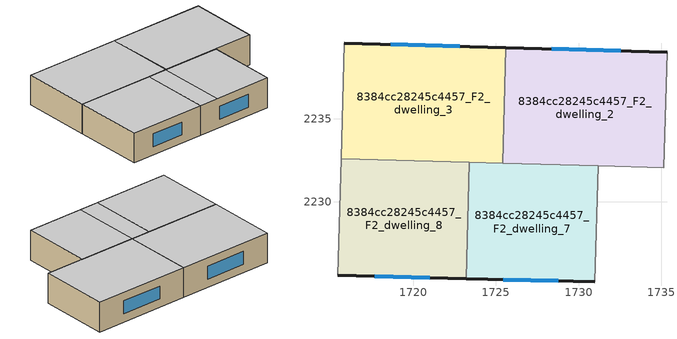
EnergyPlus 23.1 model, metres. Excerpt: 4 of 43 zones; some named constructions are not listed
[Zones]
8384cc28245c4457_F2_dwelling_2
 floor to 8384cc28245c4457_F1_dwelling_2 (EU_floor_Construction): 1735.34,2239.04 1735.15,2232.05 1725.4,2232.32 1725.6,2239.31 z6
 wall outside (EU_wall_Construction): 1735.34,2239.04 1725.6,2239.31 z6:9
 wall to 8384cc28245c4457_F2_dwelling_3 (EU_wall_Construction): 1725.6,2239.31 1725.4,2232.32 z6:9
 wall to 8384cc28245c4457_F2_dwelling_1 (EU_wall_Construction): 1735.15,2232.05 1735.34,2239.04 z6:9
 wall to 8384cc28245c4457_F2_dwelling_7 (EU_wall_Construction): 1725.4,2232.32 1731.18,2232.16 z6:9
 wall to 8384cc28245c4457_F2_dwelling_6 (EU_wall_Construction): 1731.18,2232.16 1735.14,2232.05 z6:9
 window (EU_Window_Construction): 1732.56,2239.12 1728.38,2239.23 z6.86:8.14
 ceiling to 8384cc28245c4457_F3_dwelling_5 (EU_floor_Construction): 1735.11,2232.05 1735.3,2239.04 1725.6,2239.31 1725.4,2232.32 z9
 ceiling to 8384cc28245c4457_F3_dwelling_3 (EU_floor_Construction): 1735.15,2232.06 1735.34,2239.04 1735.3,2239.04 1735.11,2232.06 z9
8384cc28245c4457_F2_dwelling_3
 floor to 8384cc28245c4457_F1_dwelling_3 (EU_floor_Construction): 1725.6,2239.31 1725.4,2232.32 1715.66,2232.59 1715.85,2239.58 z6
 wall outside (EU_wall_Construction): 1725.6,2239.31 1715.85,2239.58 z6:9
 wall adiabatic (EU_wall_Construction): 1715.85,2239.58 1715.66,2232.59 z6:9
 wall to 8384cc28245c4457_F2_dwelling_8 (EU_wall_Construction): 1715.66,2232.59 1723.41,2232.38 z6:9
 wall to 8384cc28245c4457_F2_dwelling_7 (EU_wall_Construction): 1723.41,2232.38 1725.4,2232.32 z6:9
 window (EU_Window_Construction): 1722.81,2239.39 1718.64,2239.5 z6.86:8.14
 ceiling to 8384cc28245c4457_F3_dwelling_7 (EU_floor_Construction): 1725.37,2232.32 1725.57,2239.31 1715.85,2239.58 1715.66,2232.59 z9
 ceiling to 8384cc28245c4457_F3_dwelling_5 (EU_floor_Construction): 1725.4,2232.32 1725.6,2239.31 1725.57,2239.31 1725.37,2232.32 z9
8384cc28245c4457_F2_dwelling_7
 floor to 8384cc28245c4457_F1_dwelling_7 (EU_floor_Construction): 1731.18,2232.16 1730.98,2225.16 1723.21,2225.36 1723.41,2232.38 z6
 wall outside (EU_wall_Construction): 1723.21,2225.36 1730.98,2225.16 z6:9
 wall to 8384cc28245c4457_F2_dwelling_8 (EU_wall_Construction): 1723.41,2232.38 1723.21,2225.36 z6:9
 wall to 8384cc28245c4457_F2_dwelling_6 (EU_wall_Construction): 1730.98,2225.16 1731.18,2232.16 z6:9
 window (EU_Window_Construction): 1725.43,2225.3 1728.76,2225.22 z6.86:8.14
 ceiling to 8384cc28245c4457_F3_dwelling_4 (EU_floor_Construction): 1730.98,2225.16 1731.18,2232.15 1725.37,2232.32 1725.18,2225.31 z9
 ceiling to 8384cc28245c4457_F3_dwelling_7 (EU_floor_Construction): 1725.37,2232.3 1725.37,2232.32 1723.41,2232.38 1723.41,2232.36 z9
 ceiling to 8384cc28245c4457_F3_dwelling_6 (EU_floor_Construction): 1725.18,2225.31 1725.37,2232.3 1723.41,2232.36 1723.21,2225.36 z9
8384cc28245c4457_F2_dwelling_8
 floor to 8384cc28245c4457_F1_dwelling_8 (EU_floor_Construction): 1723.41,2232.38 1723.21,2225.36 1715.46,2225.55 1715.66,2232.59 z6
 wall outside (EU_wall_Construction): 1715.46,2225.55 1723.21,2225.36 z6:9
 wall adiabatic (EU_wall_Construction): 1715.66,2232.59 1715.46,2225.55 z6:9
 window (EU_Window_Construction): 1717.68,2225.5 1721,2225.41 z6.86:8.14
 ceiling to 8384cc28245c4457_F3_dwelling_7 (EU_floor_Construction): 1723.41,2232.36 1723.41,2232.37 1715.66,2232.59 1715.66,2232.57 z9
 ceiling adiabatic (EU_roof_Construction): 1723.21,2225.36 1723.41,2232.36 1715.66,2232.57 1715.46,2225.55 z9
[SCHEDULE:FILE] Column Number=1; Rows to Skip at Top=0; Number of Hours of Data=8760; Column Separator=Comma; Interpolate to Timestep=No; Minutes per Item=60; Adjust Schedule for Daylight Savings=Yes
Name | File
EU_Step8_GainSchedule_8384cc28245c4457_F2_dwelling_6_f000 | ../../schedules/8384cc28245c4457/8384cc28245c4457_F2_dwelling_6_f000_gain.csv
EU_Step8_GainSchedule_8384cc28245c4457_F2_dwelling_7_f000 | ../../schedules/8384cc28245c4457/8384cc28245c4457_F2_dwelling_7_f000_gain.csv
EU_Step8_GainSchedule_8384cc28245c4457_F2_dwelling_8_f000 | ../../schedules/8384cc28245c4457/8384cc28245c4457_F2_dwelling_8_f000_gain.csv
EU_Step8_GainSchedule_8384cc28245c4457_F3_dwelling_0_f000 | ../../schedules/8384cc28245c4457/8384cc28245c4457_F3_dwelling_0_f000_gain.csv
EU_Step8_GainSchedule_8384cc28245c4457_F3_dwelling_1_f000 | ../../schedules/8384cc28245c4457/8384cc28245c4457_F3_dwelling_1_f000_gain.csv
EU_Step8_GainSchedule_8384cc28245c4457_F3_dwelling_2_f000 | ../../schedules/8384cc28245c4457/8384cc28245c4457_F3_dwelling_2_f000_gain.csv
EU_Step8_GainSchedule_8384cc28245c4457_F3_dwelling_3_f000 | ../../schedules/8384cc28245c4457/8384cc28245c4457_F3_dwelling_3_f000_gain.csv
EU_Step8_GainSchedule_8384cc28245c4457_F3_dwelling_4_f000 | ../../schedules/8384cc28245c4457/8384cc28245c4457_F3_dwelling_4_f000_gain.csv
EU_Step8_GainSchedule_8384cc28245c4457_F3_dwelling_5_f000 | ../../schedules/8384cc28245c4457/8384cc28245c4457_F3_dwelling_5_f000_gain.csv
EU_Step8_GainSchedule_8384cc28245c4457_F3_dwelling_6_f000 | ../../schedules/8384cc28245c4457/8384cc28245c4457_F3_dwelling_6_f000_gain.csv
EU_Step8_GainSchedule_8384cc28245c4457_F3_dwelling_7_f000 | ../../schedules/8384cc28245c4457/8384cc28245c4457_F3_dwelling_7_f000_gain.csv
